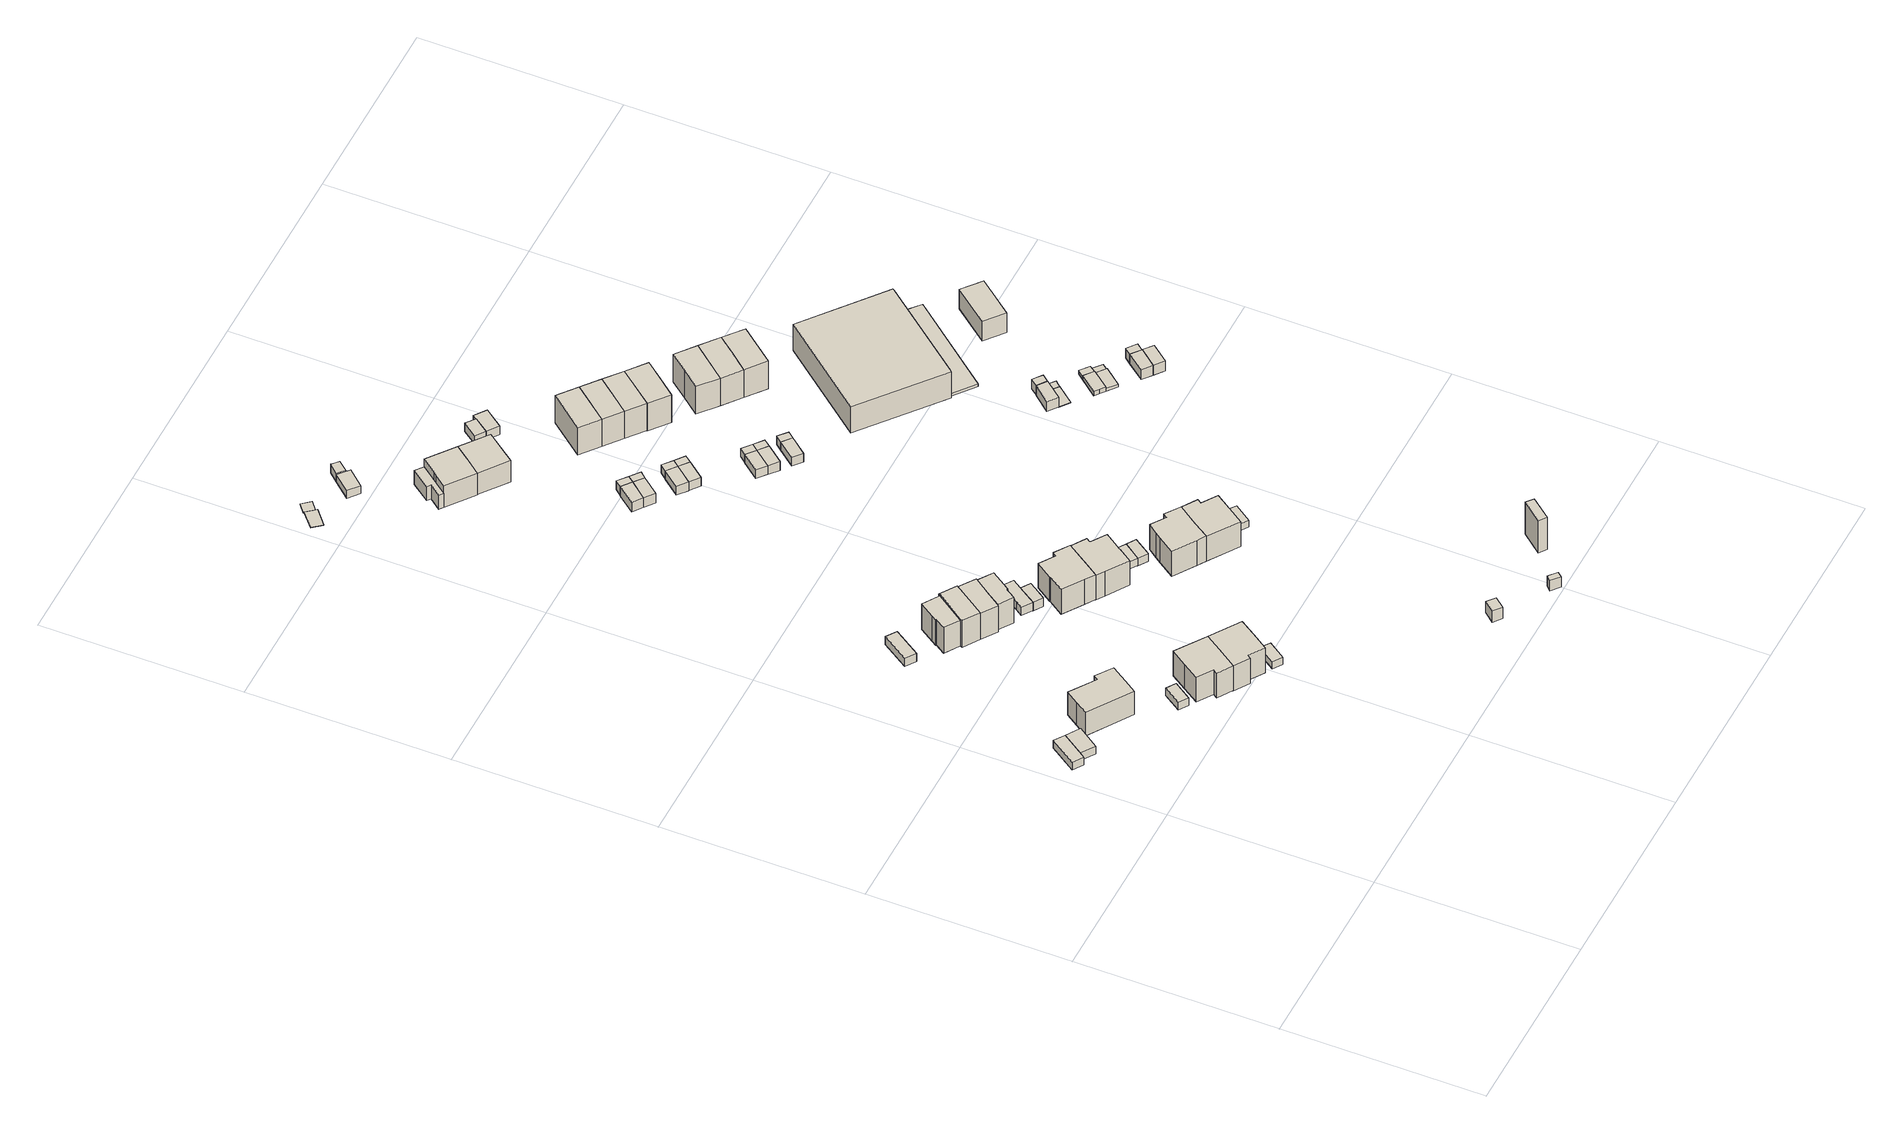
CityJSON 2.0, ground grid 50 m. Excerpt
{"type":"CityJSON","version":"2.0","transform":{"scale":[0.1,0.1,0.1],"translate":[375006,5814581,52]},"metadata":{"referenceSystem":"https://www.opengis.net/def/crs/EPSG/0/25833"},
"CityObjects":{
"building1":{"type":"Building","attributes":{"Gemeindeschluessel":"11000005","BezugspunktDach":"2200","function":"31001_2463","measuredHeight":2.38,"storeysAboveGround":1},"address":[{"country":"Germany","locality":"Berlin","thoroughfareNumber":"11 (1)","thoroughfareName":"James-Cook-Straße"}],"geometry":[{"type":"Solid","lod":"1","boundaries":[[[[0,1,2,3,4]],[[5,6,7,8,9]],[[5,9,4,3]],[[6,5,3,2]],[[7,6,2,1]],[[8,7,1,0]],[[9,8,0,4]]]]}]},
"building2":{"type":"Building","attributes":{"Gemeindeschluessel":"11000005","BezugspunktDach":"2200","function":"31001_2463","measuredHeight":2.43,"storeysAboveGround":1},"address":[{"country":"Germany","locality":"Berlin","thoroughfareNumber":"9 (1)","thoroughfareName":"James-Cook-Straße"}],"geometry":[{"type":"Solid","lod":"1","boundaries":[[[[10,11,2,1]],[[6,12,13,7]],[[6,7,1,2]],[[12,6,2,11]],[[13,12,11,10]],[[7,13,10,1]]]]}]},
"building3":{"type":"Building","attributes":{"Gemeindeschluessel":"11000005","BezugspunktDach":"2200","function":"31001_1010","measuredHeight":9.27,"storeysAboveGround":2},"address":[{"country":"Germany","locality":"Berlin","thoroughfareNumber":"9","thoroughfareName":"James-Cook-Straße"}],"geometry":[{"type":"Solid","lod":"1","boundaries":[[[[14,15,16,17,18,19,20,21]],[[22,23,24,25,26,27,28,29]],[[22,29,21,20]],[[23,22,20,19]],[[24,23,19,18]],[[25,24,18,17]],[[26,25,17,16]],[[27,26,16,15]],[[28,27,15,14]],[[29,28,14,21]]]]}]},
"building4":{"type":"Building","attributes":{"Gemeindeschluessel":"11000005","BezugspunktDach":"2200","function":"31001_2463","measuredHeight":2.38,"storeysAboveGround":1},"address":[{"country":"Germany","locality":"Berlin","thoroughfareNumber":"7A (1)","thoroughfareName":"James-Cook-Straße"}],"geometry":[{"type":"Solid","lod":"1","boundaries":[[[[30,31,32,33]],[[34,35,36,37]],[[34,37,33,32]],[[35,34,32,31]],[[36,35,31,30]],[[37,36,30,33]]]]}]},
"building5":{"type":"Building","attributes":{"Gemeindeschluessel":"11000005","BezugspunktDach":"2200","function":"31001_2463","measuredHeight":2.48,"storeysAboveGround":1},"address":[{"country":"Germany","locality":"Berlin","thoroughfareNumber":"14 (1)","thoroughfareName":"James-Cook-Straße"}],"geometry":[{"type":"Solid","lod":"1","boundaries":[[[[38,39,40,41]],[[42,43,44,45]],[[42,45,41,40]],[[43,42,40,39]],[[44,43,39,38]],[[45,44,38,41]]]]}]},
"building6":{"type":"Building","attributes":{"Gemeindeschluessel":"11000005","BezugspunktDach":"2200","function":"31001_1010","measuredHeight":9.58,"storeysAboveGround":2},"address":[{"country":"Germany","locality":"Berlin","thoroughfareNumber":"7","thoroughfareName":"James-Cook-Straße"}],"geometry":[{"type":"Solid","lod":"1","boundaries":[[[[46,47,48,49,50,51,52,53]],[[54,55,56,57,58,59,60,61]],[[54,61,53,52]],[[55,54,52,51]],[[56,55,51,50]],[[57,56,50,49]],[[58,57,49,48]],[[59,58,48,47]],[[60,59,47,46]],[[61,60,46,53]]]]}]},
"building7":{"type":"Building","attributes":{"Gemeindeschluessel":"11000005","BezugspunktDach":"2200","function":"31001_1010","measuredHeight":9.61,"storeysAboveGround":2},"address":[{"country":"Germany","locality":"Berlin","thoroughfareNumber":"5","thoroughfareName":"James-Cook-Straße"}],"geometry":[{"type":"Solid","lod":"1","boundaries":[[[[62,63,64,65,66,50,67,48]],[[68,69,70,71,72,73,74,75]],[[68,75,48,67]],[[69,68,67,50]],[[70,69,50,66]],[[71,70,66,65]],[[72,71,65,64]],[[73,72,64,63]],[[74,73,63,62]],[[75,74,62,48]]]]}]},
"building8":{"type":"Building","attributes":{"Gemeindeschluessel":"11000005","function":"31001_1010"},"address":[{"country":"Germany","locality":"Berlin","thoroughfareNumber":"14","thoroughfareName":"James-Cook-Straße"}],"children":["building8-1","building8-2"]},
"building8-1":{"type":"BuildingPart","attributes":{"BezugspunktDach":"2200","measuredHeight":10.62,"storeysAboveGround":2},"parents":["building8"],"geometry":[{"type":"MultiSurface","lod":"1","boundaries":[[[76,77,78,79,80,81,82]],[[83,84,85,86,87,88,89]],[[83,89,82,81]],[[90,91,92,91,93,81,80]],[[85,84,80,79]],[[86,85,79,78]],[[87,86,78,77]],[[88,87,77,76]],[[89,88,76,82]],[[94,84,92,91,90]],[[83,93,91,92]]]}]},
"building8-2":{"type":"BuildingPart","attributes":{"BezugspunktDach":"2200","measuredHeight":9.15,"storeysAboveGround":2},"parents":["building8"],"geometry":[{"type":"Solid","lod":"1","boundaries":[[[[93,91,90,95,96,97,98,99,100]],[[101,102,103,104,85,84,92,83,105]],[[101,105,100,99]],[[102,101,99,98]],[[103,102,98,97]],[[104,103,97,96]],[[85,104,96,95]],[[84,85,95,90]],[[105,83,93,100]],[[92,84,90,91]],[[92,91,93,83]]]]}]},
"building9":{"type":"Building","attributes":{"Gemeindeschluessel":"11000005","BezugspunktDach":"2200","function":"31001_2463","measuredHeight":2.19,"storeysAboveGround":1},"address":[{"country":"Germany","locality":"Berlin","thoroughfareNumber":"5 (1)","thoroughfareName":"James-Cook-Straße"}],"geometry":[{"type":"Solid","lod":"1","boundaries":[[[[106,107,108,109]],[[110,111,112,113]],[[110,113,109,108]],[[111,110,108,107]],[[112,111,107,106]],[[113,112,106,109]]]]}]},
"building10":{"type":"Building","attributes":{"Gemeindeschluessel":"11000005","function":"31001_1010"},"address":[{"country":"Germany","locality":"Berlin","thoroughfareNumber":"12","thoroughfareName":"James-Cook-Straße"}],"children":["building10-1","building10-2"]},
"building10-1":{"type":"BuildingPart","attributes":{"BezugspunktDach":"2200","measuredHeight":9.85,"storeysAboveGround":2},"parents":["building10"],"geometry":[{"type":"MultiSurface","lod":"1","boundaries":[[[114,115,116,117,118,119,120,121]],[[122,87,123,124,125,126,127,88]],[[122,88,121,120]],[[87,122,120,119]],[[123,87,119,118]],[[124,123,118,117]],[[128,129,130,125,124,117,116],[130,129,131,124]],[[132,128,125,116,115]],[[127,126,115,114]],[[88,127,114,121]],[[125,130,129,128]],[[129,130,124,131]],[[126,133,125,128,132]]]}]},
"building10-2":{"type":"BuildingPart","attributes":{"BezugspunktDach":"2200","measuredHeight":9.18,"storeysAboveGround":2},"parents":["building10"],"geometry":[{"type":"MultiSurface","lod":"1","boundaries":[[[134,135,136,137,138,139,131,129,132]],[[130,124,140,141,142,143,144,145,126]],[[140,124,131,139]],[[141,140,139,138]],[[142,141,138,137]],[[143,142,137,136]],[[144,143,136,135]],[[145,144,135,134]],[[126,145,134,132]],[[130,125,128,129]],[[132,128,125,126]],[[124,130,129,131]]]}]},
"building11":{"type":"Building","attributes":{"Gemeindeschluessel":"11000005","BezugspunktDach":"2200","function":"31001_2463","measuredHeight":2.45,"storeysAboveGround":1},"address":[{"country":"Germany","locality":"Berlin","thoroughfareNumber":"12 (1)","thoroughfareName":"James-Cook-Straße"}],"geometry":[{"type":"Solid","lod":"1","boundaries":[[[[146,147,148,149,150,151]],[[152,153,154,155,156,157]],[[152,157,151,150]],[[153,152,150,149]],[[154,153,149,148]],[[155,154,148,147]],[[156,155,147,146]],[[157,156,146,151]]]]}]},
"building12":{"type":"Building","attributes":{"Gemeindeschluessel":"11000005","BezugspunktDach":"2200","function":"31001_2463","measuredHeight":2.55,"storeysAboveGround":1},"address":[{"country":"Germany","locality":"Berlin","thoroughfareNumber":"10 (1)","thoroughfareName":"James-Cook-Straße"}],"geometry":[{"type":"Solid","lod":"1","boundaries":[[[[158,159,160,147,146]],[[161,162,163,164,165]],[[161,165,146,147]],[[162,161,147,160]],[[163,162,160,159]],[[164,163,159,158]],[[165,164,158,146]]]]}]},
"building13":{"type":"Building","attributes":{"Gemeindeschluessel":"11000005","BezugspunktDach":"2200","function":"31001_2463","measuredHeight":0.195,"storeysAboveGround":1},"address":[{"country":"Germany","locality":"Berlin","thoroughfareNumber":"182 (85)","thoroughfareName":"Kladower Damm"}],"geometry":[{"type":"Solid","lod":"1","boundaries":[[[[166,167,168,169,170]],[[171,172,173,174,175]],[[171,175,170,169]],[[172,171,169,168]],[[173,172,168,167]],[[174,173,167,166]],[[175,174,166,170]]]]}]},
"building14":{"type":"Building","attributes":{"Gemeindeschluessel":"11000005","BezugspunktDach":"2200","function":"31001_1010","measuredHeight":10.03,"storeysAboveGround":2},"address":[{"country":"Germany","locality":"Berlin","thoroughfareNumber":"10","thoroughfareName":"James-Cook-Straße"}],"geometry":[{"type":"Solid","lod":"1","boundaries":[[[[176,177,178,179,180,181,182,183,184,185]],[[186,187,188,189,190,191,192,193,194,195]],[[186,195,185,184]],[[187,186,184,183]],[[188,187,183,182]],[[189,188,182,181]],[[190,189,181,180]],[[191,190,180,179]],[[192,191,179,178]],[[193,192,178,177]],[[194,193,177,176]],[[195,194,176,185]]]]}]},
"building15":{"type":"Building","attributes":{"Gemeindeschluessel":"11000005","BezugspunktDach":"2200","function":"31001_1000","measuredHeight":0.148,"storeysAboveGround":1},"address":[{"country":"Germany","locality":"Berlin","thoroughfareNumber":"182 (86)","thoroughfareName":"Kladower Damm"}],"geometry":[{"type":"Solid","lod":"1","boundaries":[[[[169,168,196,197,198]],[[199,200,172,171,201]],[[199,201,198,197]],[[200,199,197,196]],[[172,200,196,168]],[[171,172,168,169]],[[201,171,169,198]]]]}]},
"building16":{"type":"Building","attributes":{"Gemeindeschluessel":"11000005","BezugspunktDach":"2200","function":"31001_1010","measuredHeight":9.52,"storeysAboveGround":2},"address":[{"country":"Germany","locality":"Berlin","thoroughfareNumber":"8","thoroughfareName":"James-Cook-Straße"}],"geometry":[{"type":"Solid","lod":"1","boundaries":[[[[202,203,204,205,206,207,208,209,210,211,212,213]],[[214,215,216,217,218,219,220,221,222,223,224,225]],[[214,225,213,212]],[[215,214,212,211]],[[216,215,211,210]],[[217,216,210,209]],[[218,217,209,208]],[[219,218,208,207]],[[220,219,207,206]],[[221,220,206,205]],[[222,221,205,204]],[[223,222,204,203]],[[224,223,203,202]],[[225,224,202,213]]]]}]},
"building17":{"type":"Building","attributes":{"Gemeindeschluessel":"11000005","BezugspunktDach":"2200","function":"51009_1610","measuredHeight":3.54,"storeysAboveGround":0},"address":[{"country":"Germany","locality":"Berlin"}],"geometry":[{"type":"Solid","lod":"1","boundaries":[[[[226,227,228,229]],[[230,231,232,233]],[[230,233,229,228]],[[231,230,228,227]],[[232,231,227,226]],[[233,232,226,229]]]]}]},
"building18":{"type":"Building","attributes":{"Gemeindeschluessel":"11000005","BezugspunktDach":"2200","function":"51009_1610","measuredHeight":4.28,"storeysAboveGround":0},"address":[{"country":"Germany","locality":"Berlin"}],"geometry":[{"type":"Solid","lod":"1","boundaries":[[[[234,235,236,237,238,239,240]],[[241,242,243,244,245,246,247]],[[241,247,240,239]],[[242,241,239,238]],[[243,242,238,237]],[[244,243,237,236]],[[245,244,236,235]],[[246,245,235,234]],[[247,246,234,240]]]]}]},
"building19":{"type":"Building","attributes":{"Gemeindeschluessel":"11000005","BezugspunktDach":"2200","function":"31001_2463","measuredHeight":2.45,"storeysAboveGround":1},"address":[{"country":"Germany","locality":"Berlin","thoroughfareNumber":"20 (1)","thoroughfareName":"Christoph-Kolumbus-Straße"}],"geometry":[{"type":"Solid","lod":"1","boundaries":[[[[248,249,250,251,252]],[[253,254,255,256,257]],[[253,257,252,251]],[[254,253,251,250]],[[255,254,250,249]],[[256,255,249,248]],[[257,256,248,252]]]]}]},
"building20":{"type":"Building","attributes":{"Gemeindeschluessel":"11000005","BezugspunktDach":"2200","function":"31001_2463","measuredHeight":2.21,"storeysAboveGround":1},"address":[{"country":"Germany","locality":"Berlin","thoroughfareNumber":"8 (1)","thoroughfareName":"James-Cook-Straße"}],"geometry":[{"type":"Solid","lod":"1","boundaries":[[[[258,259,260,261,262]],[[263,264,265,266,267]],[[263,267,262,261]],[[264,263,261,260]],[[265,264,260,259]],[[266,265,259,258]],[[267,266,258,262]]]]}]},
"building21":{"type":"Building","attributes":{"Gemeindeschluessel":"11000005","BezugspunktDach":"2200","function":"31001_1010","measuredHeight":9.2,"storeysAboveGround":1},"address":[{"country":"Germany","locality":"Berlin","thoroughfareNumber":"20","thoroughfareName":"Christoph-Kolumbus-Straße"}],"geometry":[{"type":"Solid","lod":"1","boundaries":[[[[268,269,270,271,272,273,274]],[[245,275,244,276,277,278,246]],[[245,246,274,273]],[[275,245,273,272]],[[244,275,272,271]],[[276,244,271,270]],[[277,276,270,269]],[[278,277,269,268]],[[246,278,268,274]]]]}]},
"building22":{"type":"Building","attributes":{"Gemeindeschluessel":"11000005","BezugspunktDach":"2200","function":"31001_1000","measuredHeight":3.15,"storeysAboveGround":1},"address":[{"country":"Germany","locality":"Berlin","thoroughfareNumber":"20 (2)","thoroughfareName":"Christoph-Kolumbus-Straße"}],"geometry":[{"type":"Solid","lod":"1","boundaries":[[[[279,280,281,282,283,284]],[[285,286,287,254,288,253]],[[285,253,284,283]],[[286,285,283,282]],[[287,286,282,281]],[[254,287,281,280]],[[288,254,280,279]],[[253,288,279,284]]]]}]},
"building23":{"type":"Building","attributes":{"Gemeindeschluessel":"11000005","BezugspunktDach":"2200","function":"31001_2463","measuredHeight":2.25,"storeysAboveGround":1},"address":[{"country":"Germany","locality":"Berlin","thoroughfareNumber":"6 (1)","thoroughfareName":"James-Cook-Straße"}],"geometry":[{"type":"Solid","lod":"1","boundaries":[[[[289,290,291,259,258]],[[292,293,294,295,296]],[[292,296,258,259]],[[293,292,259,291]],[[294,293,291,290]],[[295,294,290,289]],[[296,295,289,258]]]]}]},
"building24":{"type":"Building","attributes":{"Gemeindeschluessel":"11000005","BezugspunktDach":"2200","function":"51009_1611","measuredHeight":2.92,"storeysAboveGround":0},"address":[{"country":"Germany","locality":"Berlin"}],"geometry":[{"type":"Solid","lod":"1","boundaries":[[[[297,298,299,300]],[[301,302,303,304]],[[301,304,300,299]],[[302,301,299,298]],[[303,302,298,297]],[[304,303,297,300]]]]}]},
"building25":{"type":"Building","attributes":{"Gemeindeschluessel":"11000005","BezugspunktDach":"2200","function":"31001_1010","measuredHeight":9.98,"storeysAboveGround":2},"address":[{"country":"Germany","locality":"Berlin","thoroughfareNumber":"6","thoroughfareName":"James-Cook-Straße"}],"geometry":[{"type":"Solid","lod":"1","boundaries":[[[[305,306,307,308,309,310,311,312,313,314]],[[315,316,317,318,319,320,321,322,323,324]],[[315,324,314,313]],[[316,315,313,312]],[[317,316,312,311]],[[318,317,311,310]],[[319,318,310,309]],[[320,319,309,308]],[[321,320,308,307]],[[322,321,307,306]],[[323,322,306,305]],[[324,323,305,314]]]]}]},
"building26":{"type":"Building","attributes":{"Gemeindeschluessel":"11000005","BezugspunktDach":"2200","function":"51009_1611","measuredHeight":2.95,"storeysAboveGround":0},"address":[{"country":"Germany","locality":"Berlin"}],"geometry":[{"type":"Solid","lod":"1","boundaries":[[[[325,326,298,297]],[[302,327,328,303]],[[302,303,297,298]],[[327,302,298,326]],[[328,327,326,325]],[[303,328,325,297]]]]}]},
"building27":{"type":"Building","attributes":{"Gemeindeschluessel":"11000005","BezugspunktDach":"2200","function":"31001_1010","measuredHeight":9.1,"storeysAboveGround":1},"address":[{"country":"Germany","locality":"Berlin","thoroughfareNumber":"18","thoroughfareName":"Christoph-Kolumbus-Straße"}],"geometry":[{"type":"Solid","lod":"1","boundaries":[[[[329,330,331,270,268]],[[332,333,334,335,336]],[[332,336,268,270]],[[333,332,270,331]],[[334,333,331,330]],[[335,334,330,329]],[[336,335,329,268]]]]}]},
"building28":{"type":"Building","attributes":{"Gemeindeschluessel":"11000005","BezugspunktDach":"2200","function":"31001_1313","measuredHeight":2.75,"storeysAboveGround":1},"address":[{"country":"Germany","locality":"Berlin","thoroughfareNumber":"16G (1)","thoroughfareName":"Christoph-Kolumbus-Straße"}],"geometry":[{"type":"Solid","lod":"1","boundaries":[[[[298,337,338,299]],[[339,340,341,342]],[[339,342,299,338]],[[340,339,338,337]],[[341,340,337,298]],[[342,341,298,299]]]]}]},
"building29":{"type":"Building","attributes":{"Gemeindeschluessel":"11000005","BezugspunktDach":"2200","function":"51009_1610","measuredHeight":3.22,"storeysAboveGround":0},"address":[{"country":"Germany","locality":"Berlin"}],"geometry":[{"type":"Solid","lod":"1","boundaries":[[[[343,344,345,346]],[[347,348,349,350]],[[347,350,346,345]],[[348,347,345,344]],[[349,348,344,343]],[[350,349,343,346]]]]}]},
"building30":{"type":"Building","attributes":{"Gemeindeschluessel":"11000005","BezugspunktDach":"2200","function":"31001_1313","measuredHeight":2.76,"storeysAboveGround":1},"address":[{"country":"Germany","locality":"Berlin","thoroughfareNumber":"16F (1)","thoroughfareName":"Christoph-Kolumbus-Straße"}],"geometry":[{"type":"Solid","lod":"1","boundaries":[[[[326,351,337,298]],[[340,352,353,341]],[[340,341,298,337]],[[352,340,337,351]],[[353,352,351,326]],[[341,353,326,298]]]]}]},
"building31":{"type":"Building","attributes":{"Gemeindeschluessel":"11000005","BezugspunktDach":"2200","function":"51009_1611","measuredHeight":2.66,"storeysAboveGround":0},"address":[{"country":"Germany","locality":"Berlin"}],"geometry":[{"type":"Solid","lod":"1","boundaries":[[[[354,355,356,357]],[[358,359,360,361]],[[358,361,357,356]],[[359,358,356,355]],[[360,359,355,354]],[[361,360,354,357]]]]}]},
"building32":{"type":"Building","attributes":{"Gemeindeschluessel":"11000005","BezugspunktDach":"2200","function":"31001_1010","measuredHeight":10.07,"storeysAboveGround":2},"address":[{"country":"Germany","locality":"Berlin","thoroughfareNumber":"4","thoroughfareName":"James-Cook-Straße"}],"geometry":[{"type":"Solid","lod":"1","boundaries":[[[[362,363,364,365,366,367,368,369]],[[370,320,371,372,373,374,375,322]],[[370,322,369,368]],[[320,370,368,367]],[[371,320,367,366]],[[372,371,366,365]],[[373,372,365,364]],[[374,373,364,363]],[[375,374,363,362]],[[322,375,362,369]]]]}]},
"building33":{"type":"Building","attributes":{"Gemeindeschluessel":"11000005","BezugspunktDach":"2200","function":"51009_1611","measuredHeight":2.6,"storeysAboveGround":0},"address":[{"country":"Germany","locality":"Berlin"}],"geometry":[{"type":"Solid","lod":"1","boundaries":[[[[376,377,355,354]],[[378,379,380,381]],[[378,381,354,355]],[[379,378,355,377]],[[380,379,377,376]],[[381,380,376,354]]]]}]},
"building34":{"type":"Building","attributes":{"Gemeindeschluessel":"11000005","BezugspunktDach":"2200","function":"31001_1010","measuredHeight":2.56,"storeysAboveGround":1},"address":[{"country":"Germany","locality":"Berlin","thoroughfareNumber":"16E (1)","thoroughfareName":"Christoph-Kolumbus-Straße"}],"geometry":[{"type":"Solid","lod":"1","boundaries":[[[[355,382,383,356]],[[384,385,378,386]],[[384,386,356,383]],[[385,384,383,382]],[[378,385,382,355]],[[386,378,355,356]]]]}]},
"building35":{"type":"Building","attributes":{"Gemeindeschluessel":"11000005","BezugspunktDach":"2200","function":"31001_1010","measuredHeight":2.5,"storeysAboveGround":1},"address":[{"country":"Germany","locality":"Berlin","thoroughfareNumber":"16D (1)","thoroughfareName":"Christoph-Kolumbus-Straße"}],"geometry":[{"type":"Solid","lod":"1","boundaries":[[[[377,387,382,355]],[[388,389,390,391]],[[388,391,355,382]],[[389,388,382,387]],[[390,389,387,377]],[[391,390,377,355]]]]}]},
"building36":{"type":"Building","attributes":{"Gemeindeschluessel":"11000005","BezugspunktDach":"2200","function":"31001_2463","measuredHeight":2.19,"storeysAboveGround":1},"address":[{"country":"Germany","locality":"Berlin","thoroughfareNumber":"4 (1)","thoroughfareName":"James-Cook-Straße"}],"geometry":[{"type":"Solid","lod":"1","boundaries":[[[[392,393,394,395]],[[396,397,398,399]],[[396,399,395,394]],[[397,396,394,393]],[[398,397,393,392]],[[399,398,392,395]]]]}]},
"building37":{"type":"Building","attributes":{"Gemeindeschluessel":"11000005","BezugspunktDach":"2200","function":"51009_1611","measuredHeight":2.59,"storeysAboveGround":0},"address":[{"country":"Germany","locality":"Berlin"}],"geometry":[{"type":"Solid","lod":"1","boundaries":[[[[400,401,402,403]],[[404,405,406,407]],[[404,407,403,402]],[[405,404,402,401]],[[406,405,401,400]],[[407,406,400,403]]]]}]},
"building38":{"type":"Building","attributes":{"Gemeindeschluessel":"11000005","BezugspunktDach":"2200","function":"51009_1610","measuredHeight":2.51,"storeysAboveGround":0},"address":[{"country":"Germany","locality":"Berlin"}],"geometry":[{"type":"Solid","lod":"1","boundaries":[[[[408,409,410,411]],[[412,413,414,415]],[[412,415,411,410]],[[413,412,410,409]],[[414,413,409,408]],[[415,414,408,411]]]]}]},
"building39":{"type":"Building","attributes":{"Gemeindeschluessel":"11000005","BezugspunktDach":"2200","function":"51009_1611","measuredHeight":2.63,"storeysAboveGround":0},"address":[{"country":"Germany","locality":"Berlin"}],"geometry":[{"type":"Solid","lod":"1","boundaries":[[[[416,417,401,400]],[[418,419,420,421]],[[418,421,400,401]],[[419,418,401,417]],[[420,419,417,416]],[[421,420,416,400]]]]}]},
"building40":{"type":"Building","attributes":{"Gemeindeschluessel":"11000005","BezugspunktDach":"2200","function":"31001_1000","measuredHeight":9.96,"storeysAboveGround":1},"address":[{"country":"Germany","locality":"Berlin","thoroughfareNumber":"182 (87)","thoroughfareName":"Kladower Damm"}],"geometry":[{"type":"Solid","lod":"1","boundaries":[[[[422,423,424,425]],[[426,427,428,429]],[[426,429,425,424]],[[427,426,424,423]],[[428,427,423,422]],[[429,428,422,425]]]]}]},
"building41":{"type":"Building","attributes":{"Gemeindeschluessel":"11000005","BezugspunktDach":"2200","function":"31001_1313","measuredHeight":2.46,"storeysAboveGround":1},"address":[{"country":"Germany","locality":"Berlin","thoroughfareNumber":"16C (1)","thoroughfareName":"Christoph-Kolumbus-Straße"}],"geometry":[{"type":"Solid","lod":"1","boundaries":[[[[401,430,431,402]],[[432,433,434,435]],[[432,435,402,431]],[[433,432,431,430]],[[434,433,430,401]],[[435,434,401,402]]]]}]},
"building42":{"type":"Building","attributes":{"Gemeindeschluessel":"11000005","BezugspunktDach":"2200","function":"31001_2463","measuredHeight":2.53,"storeysAboveGround":1},"address":[{"country":"Germany","locality":"Berlin","thoroughfareNumber":"18 (1)","thoroughfareName":"Christoph-Kolumbus-Straße"}],"geometry":[{"type":"Solid","lod":"1","boundaries":[[[[436,437,438,409,408]],[[413,439,440,441,414]],[[413,414,408,409]],[[439,413,409,438]],[[440,439,438,437]],[[441,440,437,436]],[[414,441,436,408]]]]}]},
"building43":{"type":"Building","attributes":{"Gemeindeschluessel":"11000005","BezugspunktDach":"2200","function":"31001_1010","measuredHeight":10.43,"storeysAboveGround":2},"address":[{"country":"Germany","locality":"Berlin","thoroughfareNumber":"16G","thoroughfareName":"Christoph-Kolumbus-Straße"}],"geometry":[{"type":"Solid","lod":"1","boundaries":[[[[442,443,444,445]],[[446,447,448,449]],[[446,449,445,444]],[[447,446,444,443]],[[448,447,443,442]],[[449,448,442,445]]]]}]},
"building44":{"type":"Building","attributes":{"Gemeindeschluessel":"11000005","BezugspunktDach":"2200","function":"31001_1313","measuredHeight":2.51,"storeysAboveGround":1},"address":[{"country":"Germany","locality":"Berlin","thoroughfareNumber":"16B (1)","thoroughfareName":"Christoph-Kolumbus-Straße"}],"geometry":[{"type":"Solid","lod":"1","boundaries":[[[[417,450,430,401]],[[433,451,452,434]],[[433,434,401,430]],[[451,433,430,450]],[[452,451,450,417]],[[434,452,417,401]]]]}]},
"building45":{"type":"Building","attributes":{"Gemeindeschluessel":"11000005","BezugspunktDach":"2200","function":"51009_1611","measuredHeight":2.61,"storeysAboveGround":0},"address":[{"country":"Germany","locality":"Berlin"}],"geometry":[{"type":"Solid","lod":"1","boundaries":[[[[453,454,455,456]],[[457,458,459,460]],[[457,460,456,455]],[[458,457,455,454]],[[459,458,454,453]],[[460,459,453,456]]]]}]},
"building46":{"type":"Building","attributes":{"Gemeindeschluessel":"11000005","BezugspunktDach":"2200","function":"31001_1010","measuredHeight":10.44,"storeysAboveGround":2},"address":[{"country":"Germany","locality":"Berlin","thoroughfareNumber":"16F","thoroughfareName":"Christoph-Kolumbus-Straße"}],"geometry":[{"type":"Solid","lod":"1","boundaries":[[[[461,462,463,443,464,442]],[[465,447,466,467,468,448]],[[465,448,442,464]],[[447,465,464,443]],[[466,447,443,463]],[[467,466,463,462]],[[468,467,462,461]],[[448,468,461,442]]]]}]},
"building47":{"type":"Building","attributes":{"Gemeindeschluessel":"11000005","BezugspunktDach":"2200","function":"31001_1313","measuredHeight":2.54,"storeysAboveGround":1},"address":[{"country":"Germany","locality":"Berlin","thoroughfareNumber":"16A (1)","thoroughfareName":"Christoph-Kolumbus-Straße"}],"geometry":[{"type":"Solid","lod":"1","boundaries":[[[[454,469,470,455]],[[471,472,458,457]],[[471,457,455,470]],[[472,471,470,469]],[[458,472,469,454]],[[457,458,454,455]]]]}]},
"building48":{"type":"Building","attributes":{"Gemeindeschluessel":"11000005","BezugspunktDach":"2200","function":"31001_1010","measuredHeight":10.41,"storeysAboveGround":2},"address":[{"country":"Germany","locality":"Berlin","thoroughfareNumber":"16E","thoroughfareName":"Christoph-Kolumbus-Straße"}],"geometry":[{"type":"Solid","lod":"1","boundaries":[[[[473,474,463,461]],[[475,476,477,478]],[[475,478,461,463]],[[476,475,463,474]],[[477,476,474,473]],[[478,477,473,461]]]]}]},
"building49":{"type":"Building","attributes":{"Gemeindeschluessel":"11000005","BezugspunktDach":"2200","function":"31001_1010","measuredHeight":10.55,"storeysAboveGround":2},"address":[{"country":"Germany","locality":"Berlin","thoroughfareNumber":"16D","thoroughfareName":"Christoph-Kolumbus-Straße"}],"geometry":[{"type":"Solid","lod":"1","boundaries":[[[[479,480,481,474,482,473]],[[483,484,485,486,487,488]],[[483,488,473,482]],[[484,483,482,474]],[[485,484,474,481]],[[486,485,481,480]],[[487,486,480,479]],[[488,487,479,473]]]]}]},
"building50":{"type":"Building","attributes":{"Gemeindeschluessel":"11000005","BezugspunktDach":"2200","function":"31001_1010","measuredHeight":10.71,"storeysAboveGround":2},"address":[{"country":"Germany","locality":"Berlin","thoroughfareNumber":"16C","thoroughfareName":"Christoph-Kolumbus-Straße"}],"geometry":[{"type":"Solid","lod":"1","boundaries":[[[[489,490,491,492,493]],[[494,495,496,497,498]],[[494,498,493,492]],[[495,494,492,491]],[[496,495,491,490]],[[497,496,490,489]],[[498,497,489,493]]]]}]},
"building51":{"type":"Building","attributes":{"Gemeindeschluessel":"11000005","BezugspunktDach":"2200","function":"31001_1010","measuredHeight":10.71,"storeysAboveGround":2},"address":[{"country":"Germany","locality":"Berlin","thoroughfareNumber":"16B","thoroughfareName":"Christoph-Kolumbus-Straße"}],"geometry":[{"type":"Solid","lod":"1","boundaries":[[[[499,500,501,490,502,489]],[[503,496,504,505,506,497]],[[503,497,489,502]],[[496,503,502,490]],[[504,496,490,501]],[[505,504,501,500]],[[506,505,500,499]],[[497,506,499,489]]]]}]},
"building52":{"type":"Building","attributes":{"Gemeindeschluessel":"11000005","BezugspunktDach":"2200","function":"31001_1010","measuredHeight":10.71,"storeysAboveGround":2},"address":[{"country":"Germany","locality":"Berlin","thoroughfareNumber":"16A","thoroughfareName":"Christoph-Kolumbus-Straße"}],"geometry":[{"type":"Solid","lod":"1","boundaries":[[[[507,508,501,499]],[[504,509,510,506]],[[504,506,499,501]],[[509,504,501,508]],[[510,509,508,507]],[[506,510,507,499]]]]}]},
"building53":{"type":"Building","attributes":{"Gemeindeschluessel":"11000005","BezugspunktDach":"2200","function":"51009_1611","measuredHeight":3,"storeysAboveGround":0},"address":[{"country":"Germany","locality":"Berlin"}],"geometry":[{"type":"Solid","lod":"1","boundaries":[[[[511,512,513,514,515]],[[516,517,518,519,520]],[[516,520,515,514]],[[517,516,514,513]],[[518,517,513,512]],[[519,518,512,511]],[[520,519,511,515]]]]}]},
"building54":{"type":"Building","attributes":{"Gemeindeschluessel":"11000005","BezugspunktDach":"2200","function":"51009_1611","measuredHeight":0.074,"storeysAboveGround":0},"address":[{"country":"Germany","locality":"Berlin"}],"geometry":[{"type":"Solid","lod":"1","boundaries":[[[[521,522,518,519]],[[523,524,525,526]],[[523,526,519,518]],[[524,523,518,522]],[[525,524,522,521]],[[526,525,521,519]]]]}]},
"building55":{"type":"Building","attributes":{"Gemeindeschluessel":"11000005","BezugspunktDach":"2200","function":"31001_1313","measuredHeight":3,"storeysAboveGround":1},"address":[{"country":"Germany","locality":"Berlin","thoroughfareNumber":"14E (1)","thoroughfareName":"Christoph-Kolumbus-Straße"}],"geometry":[{"type":"Solid","lod":"1","boundaries":[[[[527,528,529,530]],[[531,532,533,534]],[[531,534,530,529]],[[532,531,529,528]],[[533,532,528,527]],[[534,533,527,530]]]]}]},
"building56":{"type":"Building","attributes":{"Gemeindeschluessel":"11000005","function":"31001_2580"},"address":[{"country":"Germany","locality":"Berlin","thoroughfareNumber":"16","thoroughfareName":"Christoph-Kolumbus-Straße"}],"children":["building56-1","building56-2"]},
"building56-1":{"type":"BuildingPart","attributes":{"BezugspunktDach":"2200","measuredHeight":8.11,"storeysAboveGround":2},"parents":["building56"],"geometry":[{"type":"MultiSurface","lod":"1","boundaries":[[[535,536,537,538,539,540]],[[541,542,543,544,545,546]],[[541,546,540,539]],[[542,541,539,538]],[[543,542,538,537]],[[547,548,549,537,536]],[[545,544,536,535]],[[546,545,535,540]],[[544,543,550,549,548,547]]]}]},
"building56-2":{"type":"BuildingPart","attributes":{"BezugspunktDach":"2200","measuredHeight":1.23,"storeysAboveGround":2},"parents":["building56"],"geometry":[{"type":"MultiSurface","lod":"1","boundaries":[[[551,552,553,549,548]],[[554,555,556,557,558]],[[554,558,544,543,549]],[[555,554,549,553]],[[556,555,553,552]],[[557,556,552,551]],[[558,557,551,548]],[[548,549,543,544]]]}]},
"building57":{"type":"Building","attributes":{"Gemeindeschluessel":"11000005","BezugspunktDach":"2200","function":"31001_1313","measuredHeight":0.07,"storeysAboveGround":1},"address":[{"country":"Germany","locality":"Berlin","thoroughfareNumber":"14D (1)","thoroughfareName":"Christoph-Kolumbus-Straße"}],"geometry":[{"type":"Solid","lod":"1","boundaries":[[[[524,559,560,523]],[[561,562,563,564]],[[561,564,523,560]],[[562,561,560,559]],[[563,562,559,524]],[[564,563,524,523]]]]}]},
"building58":{"type":"Building","attributes":{"Gemeindeschluessel":"11000005","BezugspunktDach":"2200","function":"51009_1611","measuredHeight":1.79,"storeysAboveGround":0},"address":[{"country":"Germany","locality":"Berlin"}],"geometry":[{"type":"Solid","lod":"1","boundaries":[[[[565,566,567,568,569,570]],[[571,572,573,574,575,576]],[[571,576,570,569]],[[572,571,569,568]],[[573,572,568,567]],[[574,573,567,566]],[[575,574,566,565]],[[576,575,565,570]]]]}]},
"building59":{"type":"Building","attributes":{"Gemeindeschluessel":"11000005","BezugspunktDach":"2200","function":"51009_1611","measuredHeight":0.765,"storeysAboveGround":0},"address":[{"country":"Germany","locality":"Berlin"}],"geometry":[{"type":"Solid","lod":"1","boundaries":[[[[577,578,579,580,581]],[[573,582,583,584,574]],[[573,574,581,580]],[[582,573,580,579]],[[583,582,579,578]],[[584,583,578,577]],[[574,584,577,581]]]]}]},
"building60":{"type":"Building","attributes":{"Gemeindeschluessel":"11000005","BezugspunktDach":"2200","function":"31001_1313","measuredHeight":1.13,"storeysAboveGround":1},"address":[{"country":"Germany","locality":"Berlin","thoroughfareNumber":"14C (1)","thoroughfareName":"Christoph-Kolumbus-Straße"}],"geometry":[{"type":"Solid","lod":"1","boundaries":[[[[585,586,587,588]],[[589,590,573,571]],[[589,571,588,587]],[[590,589,587,586]],[[573,590,586,585]],[[571,573,585,588]]]]}]},
"building61":{"type":"Building","attributes":{"Gemeindeschluessel":"11000005","BezugspunktDach":"2200","function":"31001_1313","measuredHeight":0.257,"storeysAboveGround":1},"address":[{"country":"Germany","locality":"Berlin","thoroughfareNumber":"14B (1)","thoroughfareName":"Christoph-Kolumbus-Straße"}],"geometry":[{"type":"Solid","lod":"1","boundaries":[[[[591,592,593,594]],[[595,596,583,582]],[[595,582,594,593]],[[596,595,593,592]],[[583,596,592,591]],[[582,583,591,594]]]]}]},
"building62":{"type":"Building","attributes":{"Gemeindeschluessel":"11000005","BezugspunktDach":"2200","function":"51009_1611","measuredHeight":2.98,"storeysAboveGround":0},"address":[{"country":"Germany","locality":"Berlin"}],"geometry":[{"type":"Solid","lod":"1","boundaries":[[[[597,598,599,600,601]],[[602,603,604,605,606]],[[602,606,601,600]],[[603,602,600,599]],[[604,603,599,598]],[[605,604,598,597]],[[606,605,597,601]]]]}]},
"building63":{"type":"Building","attributes":{"Gemeindeschluessel":"11000005","BezugspunktDach":"2200","function":"51009_1611","measuredHeight":3.02,"storeysAboveGround":0},"address":[{"country":"Germany","locality":"Berlin"}],"geometry":[{"type":"Solid","lod":"1","boundaries":[[[[607,608,609,598,597]],[[604,610,611,612,605]],[[604,605,597,598]],[[610,604,598,609]],[[611,610,609,608]],[[612,611,608,607]],[[605,612,607,597]]]]}]},
"building64":{"type":"Building","attributes":{"Gemeindeschluessel":"11000005","BezugspunktDach":"2200","function":"31001_1313","measuredHeight":3,"storeysAboveGround":1},"address":[{"country":"Germany","locality":"Berlin","thoroughfareNumber":"14A (1)","thoroughfareName":"Christoph-Kolumbus-Straße"}],"geometry":[{"type":"Solid","lod":"1","boundaries":[[[[599,613,614,600]],[[615,616,603,602]],[[615,602,600,614]],[[616,615,614,613]],[[603,616,613,599]],[[602,603,599,600]]]]}]},
"building65":{"type":"Building","attributes":{"Gemeindeschluessel":"11000005","BezugspunktDach":"2200","function":"31001_1010","measuredHeight":6.04,"storeysAboveGround":2},"address":[{"country":"Germany","locality":"Berlin","thoroughfareNumber":"14E","thoroughfareName":"Christoph-Kolumbus-Straße"}],"geometry":[{"type":"Solid","lod":"1","boundaries":[[[[617,618,619,620]],[[621,622,623,624]],[[621,624,620,619]],[[622,621,619,618]],[[623,622,618,617]],[[624,623,617,620]]]]}]}
},
"vertices":[
[50,724,45],[59,737,45],[95,790,45],[70,807,45],[25,741,45],[70,807,21],[95,790,21],[59,737,21],[50,724,21],[25,741,21],
[92,714,45],[129,768,45],[129,768,21],[92,714,21],
[240,689,91],[261,720,91],[288,761,91],[248,789,91],[241,778,91],[178,821,91],[157,790,91],[136,759,91],[157,790,19],[178,821,19],[241,778,19],[248,789,19],[288,761,19],[261,720,19],[240,689,19],[136,759,19],
[317,593,40],[347,637,40],[324,652,40],[295,608,40],[324,652,17],[347,637,17],[317,593,17],[295,608,17],
[189,1192,45],[233,1259,45],[208,1276,45],[164,1209,45],[208,1276,20],[233,1259,20],[189,1192,20],[164,1209,20],
[371,557,94],[364,547,94],[400,523,94],[434,573,94],[460,612,94],[387,662,94],[360,622,94],[334,582,94],[360,622,17],[387,662,17],[460,612,17],[434,573,17],[400,523,17],[364,547,17],[371,557,17],[334,582,17],
[436,499,94],[443,508,94],[480,483,94],[507,523,94],[533,563,94],[433,572,94],[433,572,16],[460,612,16],[533,563,16],[507,523,16],[480,483,16],[443,508,16],[436,499,16],[400,523,16],
[310,1093,103],[364,1174,103],[325,1200,103],[324,1198,103],[324,1197,103],[274,1125,103],[271,1119,103],[274,1125,19],[324,1197,19],[324,1198,19],[325,1200,19],[364,1174,19],[310,1093,19],[271,1119,19],[324,1197,99],[299,1161,99],[299,1161,19],[274,1125,99],[324,1197,59],
[324,1198,99],[285,1223,99],[261,1187,99],[253,1175,99],[255,1174,99],[238,1149,99],[255,1174,19],[253,1175,19],[261,1187,19],[285,1223,19],[238,1149,19],
[519,458,39],[548,501,39],[526,517,39],[497,473,39],[526,517,17],[548,501,17],[519,458,17],[497,473,17],
[348,1067,100],[352,1072,100],[376,1107,100],[403,1144,100],[404,1146,100],[364,1174,100],[337,1133,100],[310,1093,100],[337,1133,19],[404,1146,19],[403,1144,19],[376,1107,19],[352,1072,19],[348,1067,19],[376,1107,98],[377,1108,98],[377,1108,19],[403,1144,98],[352,1072,98],[353,1074,19],
[388,1048,98],[404,1073,98],[406,1071,98],[407,1073,98],[414,1083,98],[439,1120,98],[439,1120,19],[414,1083,19],[407,1073,19],[406,1071,19],[404,1073,19],[388,1048,19],
[441,1026,43],[470,1070,43],[486,1093,43],[461,1110,43],[427,1059,43],[416,1043,43],[427,1059,18],[461,1110,18],[486,1093,18],[470,1070,18],[441,1026,18],[416,1043,18],
[463,1011,43],[465,1014,43],[493,1055,43],[470,1070,17],[493,1055,17],[465,1014,17],[463,1011,17],[441,1026,17],
[24,2549,27],[62,2581,27],[59,2585,27],[43,2604,27],[5,2572,27],[43,2604,25],[59,2585,25],[62,2581,25],[24,2549,25],[5,2572,25],
[506,931,95],[529,915,95],[556,955,95],[589,1004,95],[553,1028,95],[546,1019,95],[509,1044,95],[482,1004,95],[482,1003,95],[456,965,95],[482,1003,18],[482,1004,18],[509,1044,18],[546,1019,18],[553,1028,18],[589,1004,18],[556,955,18],[529,915,18],[506,931,18],[456,965,18],
[80,2602,27],[62,2623,27],[42,2606,27],[62,2623,25],[80,2602,25],[42,2606,25],
[549,901,93],[602,866,93],[625,900,93],[627,904,93],[632,911,93],[655,945,93],[618,970,93],[625,980,93],[589,1004,93],[559,960,93],[552,950,93],[529,915,93],[552,950,17],[559,960,17],[589,1004,17],[625,980,17],[618,970,17],[655,945,17],[632,911,17],[627,904,17],[625,900,17],[602,866,17],[549,901,17],[529,915,17],
[860,83,40],[881,108,40],[861,125,40],[840,99,40],[861,125,5],[881,108,5],[860,83,5],[840,99,5],
[182,2331,72],[204,2359,72],[239,2405,72],[220,2420,72],[185,2374,72],[194,2367,72],[172,2339,72],[194,2367,29],[185,2374,29],[220,2420,29],[239,2405,29],[204,2359,29],[182,2331,29],[172,2339,29],
[151,2517,46],[187,2558,46],[178,2566,46],[161,2581,46],[125,2539,46],[161,2581,22],[178,2566,22],[187,2558,22],[151,2517,22],[125,2539,22],
[665,875,39],[694,917,39],[671,933,39],[644,893,39],[642,890,39],[644,893,17],[671,933,17],[694,917,17],[665,875,17],[642,890,17],
[248,2280,96],[277,2317,96],[305,2354,96],[239,2405,96],[211,2368,96],[204,2359,96],[182,2331,96],[211,2368,29],[305,2354,29],[277,2317,29],[248,2280,29],
[169,2574,49],[178,2566,49],[198,2590,49],[190,2597,49],[182,2604,49],[161,2581,49],[182,2604,22],[190,2597,22],[198,2590,22],[169,2574,22],
[687,860,39],[688,861,39],[716,903,39],[694,917,16],[716,903,16],[688,861,16],[687,860,16],[665,875,16],
[372,1936,50],[407,1978,50],[383,1997,50],[349,1954,50],[383,1997,20],[407,1978,20],[372,1936,20],[349,1954,20],
[721,758,93],[741,745,93],[767,784,93],[801,833,93],[765,858,93],[758,848,93],[722,873,93],[705,849,93],[694,834,93],[667,794,93],[694,834,15],[705,849,15],[722,873,15],[758,848,15],[765,858,15],[801,833,15],[767,784,15],[741,745,15],[721,758,15],[667,794,15],
[396,1917,50],[430,1959,50],[430,1959,20],[396,1917,20],
[314,2230,96],[342,2267,96],[370,2304,96],[305,2354,30],[370,2304,30],[342,2267,30],[314,2230,30],[248,2280,30],
[419,1993,50],[396,2012,50],[396,2012,22],[419,1993,22],[407,1978,22],[383,1997,22],
[1002,7,37],[1012,19,37],[992,36,37],[981,25,37],[992,36,5],[1012,19,5],[1002,7,5],[981,25,5],
[443,1974,50],[443,1974,22],[430,1959,22],
[458,1866,50],[493,1908,50],[469,1927,50],[435,1885,50],[469,1927,23],[493,1908,23],[458,1866,23],[435,1885,23],
[814,695,92],[841,735,92],[867,774,92],[830,799,92],[837,809,92],[801,833,92],[794,824,92],[741,745,92],[794,824,15],[837,809,15],[830,799,15],[867,774,15],[841,735,15],[814,695,15],
[482,1847,50],[516,1889,50],[493,1908,24],[516,1889,24],[482,1847,24],[458,1866,24],
[505,1924,50],[482,1943,50],[482,1943,24],[505,1924,24],[469,1927,24],
[529,1905,50],[505,1924,25],[529,1905,25],[516,1889,25],[493,1908,25],
[876,704,36],[906,747,36],[884,763,36],[854,719,36],[884,763,15],[906,747,15],[876,704,15],[854,719,15],
[579,1730,47],[613,1772,47],[590,1791,47],[556,1749,47],[590,1791,21],[613,1772,21],[579,1730,21],[556,1749,21],
[411,2334,54],[438,2370,54],[416,2388,54],[389,2351,54],[416,2388,28],[438,2370,28],[411,2334,28],[389,2351,28],
[602,1711,47],[636,1753,47],[613,1772,20],[636,1753,20],[602,1711,20],[579,1730,20],
[1095,83,105],[1135,133,105],[1118,147,105],[1077,97,105],[1118,147,5],[1135,133,5],[1095,83,5],[1077,97,5],
[626,1788,47],[603,1807,47],[603,1807,22],[626,1788,22],[613,1772,22],[590,1791,22],
[439,2314,54],[473,2359,54],[445,2380,54],[445,2380,28],[473,2359,28],[439,2314,28],
[502,2096,109],[572,2183,109],[526,2220,109],[456,2133,109],[526,2220,24],[572,2183,24],[502,2096,24],[456,2133,24],
[649,1769,47],[649,1769,22],[636,1753,22],
[647,1675,46],[682,1717,46],[659,1735,46],[625,1693,46],[659,1735,20],[682,1717,20],[647,1675,20],[625,1693,20],
[545,2061,109],[580,2104,109],[615,2148,109],[537,2139,109],[537,2139,24],[615,2148,24],[580,2104,24],[545,2061,24],
[694,1732,46],[672,1751,46],[672,1751,20],[694,1732,20],
[588,2026,109],[658,2113,109],[615,2148,25],[658,2113,25],[588,2026,25],[545,2061,25],
[634,1988,109],[670,2032,109],[705,2075,109],[623,2069,109],[623,2069,23],[658,2113,23],[705,2075,23],[670,2032,23],[634,1988,23],[588,2026,23],
[727,1913,108],[798,2000,108],[751,2038,108],[716,1994,108],[681,1951,108],[716,1994,22],[751,2038,22],[798,2000,22],[727,1913,22],[681,1951,22],
[772,1877,108],[808,1920,108],[843,1964,108],[763,1957,108],[763,1957,22],[843,1964,22],[808,1920,22],[772,1877,22],
[819,1839,108],[889,1926,108],[889,1926,22],[819,1839,22],
[1041,1239,44],[1076,1281,44],[1075,1282,44],[1053,1299,44],[1017,1257,44],[1053,1299,14],[1075,1282,14],[1076,1281,14],[1041,1239,14],[1017,1257,14],
[1064,1220,14],[1099,1263,14],[1076,1281,13],[1099,1263,13],[1064,1220,13],[1041,1239,13],
[1075,1282,45],[1088,1298,45],[1066,1316,45],[1053,1299,45],[1066,1316,15],[1088,1298,15],[1075,1282,15],[1053,1299,15],
[967,1465,96],[971,1469,96],[1144,1684,96],[1147,1688,96],[956,1842,96],[776,1620,96],[956,1842,15],[1147,1688,15],[1144,1684,15],[971,1469,15],[967,1465,15],[776,1620,15],[971,1469,17],[971,1469,22],[1144,1684,22],[1144,1684,18],
[1024,1426,22],[1198,1640,22],[1171,1662,22],[1144,1684,14],[1171,1662,14],[1198,1640,14],[1024,1426,14],[971,1469,14],
[1112,1278,13],[1089,1297,13],[1089,1297,12],[1112,1278,12],[1099,1263,12],[1076,1281,12],
[1119,1175,24],[1131,1166,24],[1165,1209,24],[1154,1218,24],[1142,1227,24],[1107,1185,24],[1142,1227,11],[1154,1218,11],[1165,1209,11],[1131,1166,11],[1119,1175,11],[1107,1185,11],
[1154,1147,19],[1189,1190,19],[1166,1208,19],[1165,1209,19],[1131,1166,19],[1166,1208,11],[1189,1190,11],[1154,1147,11],
[1165,1209,22],[1177,1225,22],[1155,1243,22],[1142,1227,22],[1155,1243,11],[1177,1225,11],
[1189,1190,14],[1201,1205,14],[1179,1224,14],[1166,1208,14],[1179,1224,11],[1201,1205,11],
[1220,1093,40],[1255,1135,40],[1254,1136,40],[1231,1154,40],[1197,1111,40],[1231,1154,10],[1254,1136,10],[1255,1135,10],[1220,1093,10],[1197,1111,10],
[1244,1074,40],[1278,1117,40],[1256,1135,40],[1256,1135,10],[1278,1117,10],[1244,1074,10],
[1267,1152,40],[1244,1170,40],[1244,1170,10],[1267,1152,10],
[1203,1439,74],[1273,1526,74],[1227,1564,74],[1157,1477,74],[1227,1564,13],[1273,1526,13],[1203,1439,13],[1157,1477,13]
]}
